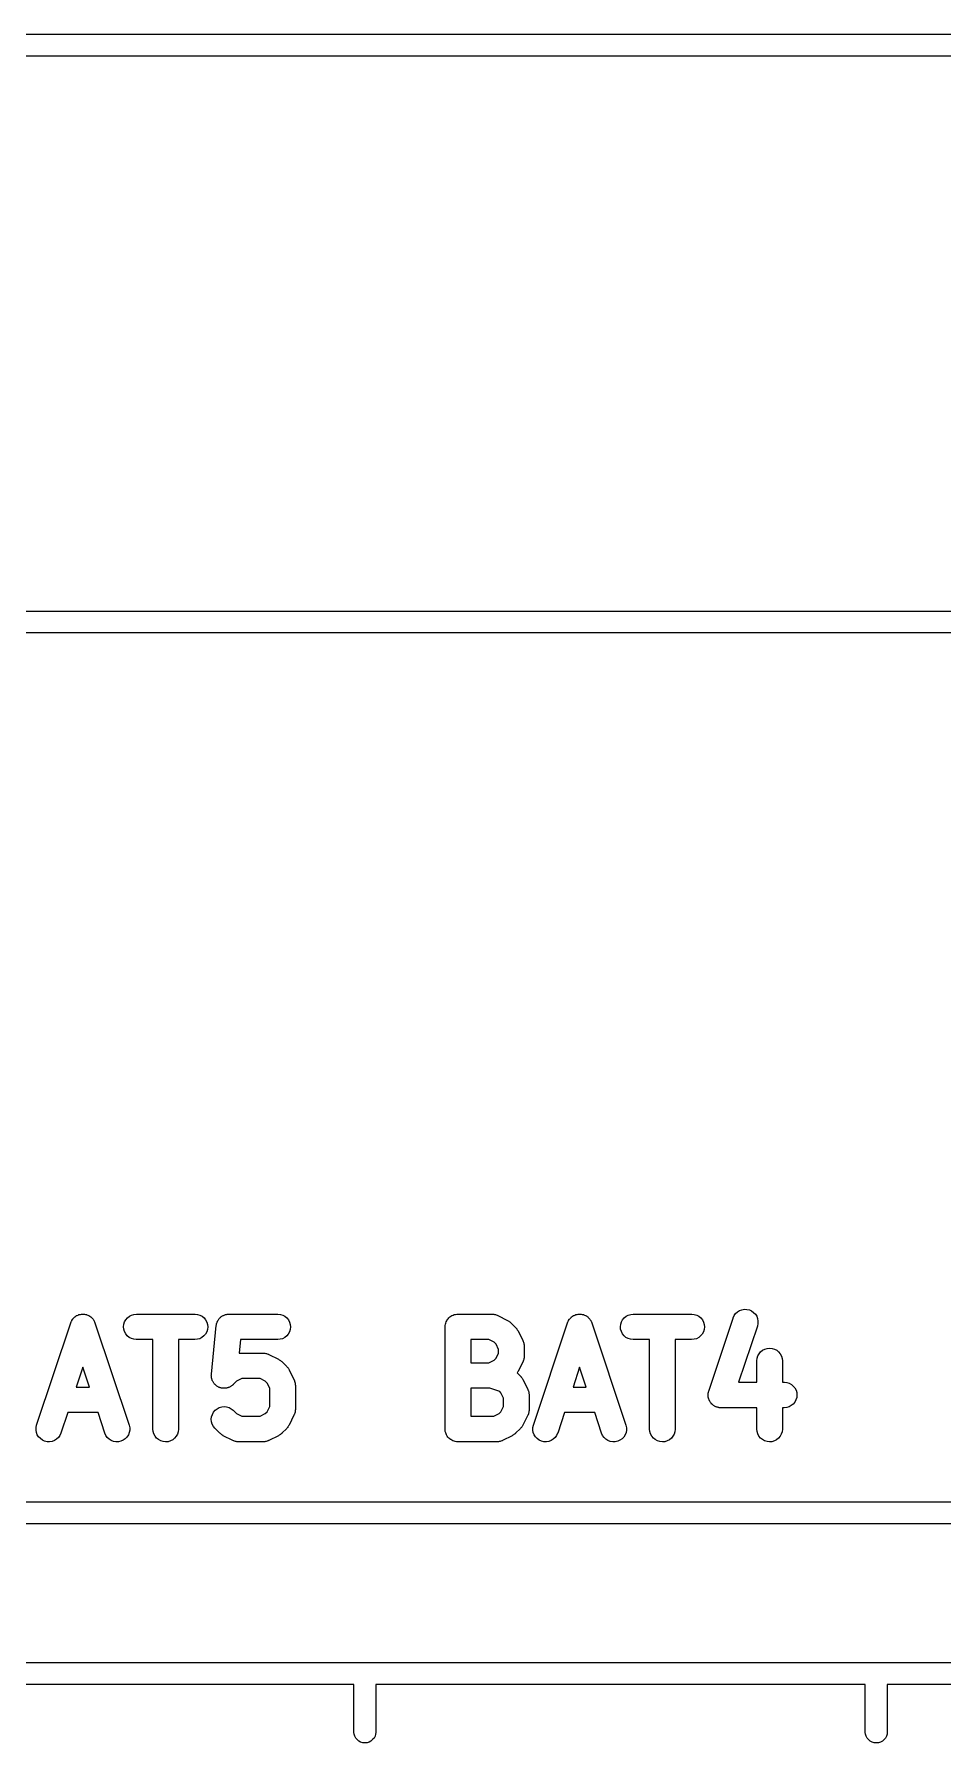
# Model space of a CAD drawing. Extents: x 1 to 169, y -122 to 5.
# Drawn here: x 53.99 to 60.21, y -121.62 to -109.92 of the extents above; entities that cross this region are included whole.
import ezdxf

# ---------------------------------------------------------------- set-up
doc = ezdxf.new("R2010")
doc.units = 0
doc.header["$MEASUREMENT"] = 0
doc.layers.add('BLACK', color=7, linetype='CONTINUOUS')

msp = doc.modelspace()

# ---------------------------------------------------------------- linework, layer by layer
at = {"layer": 'BLACK', "linetype": 'CONTINUOUS'}
for p, q in [((10.075, -109.925), (74.925, -109.925)), ((74.9963, -110.075), (10.0037, -110.075)), ((45.7537, -113.875), (73.7463, -113.875)), ((73.675, -114.025), (45.825, -114.025)), ((54.0037, -119.449), (54.237, -118.749)), ((54.237, -118.749), (54.2374, -118.748)), ((54.2374, -118.748), (54.2399, -118.742)), ((54.2399, -118.742), (54.2422, -118.737)), ((54.2422, -118.737), (54.2435, -118.735)), ((54.2435, -118.735), (54.2446, -118.732)), ((54.2446, -118.732), (54.2481, -118.727)), ((54.2481, -118.727), (54.2514, -118.722)), ((54.2514, -118.722), (54.2531, -118.721)), ((54.2531, -118.721), (54.2546, -118.719)), ((54.2546, -118.719), (54.259, -118.714)), ((54.259, -118.714), (54.2632, -118.71)), ((54.2632, -118.71), (54.2653, -118.709)), ((54.2653, -118.709), (54.2671, -118.707)), ((54.2671, -118.707), (54.2723, -118.704)), ((54.2723, -118.704), (54.2773, -118.7)), ((54.2773, -118.7), (54.2796, -118.699)), ((54.2796, -118.699), (54.2817, -118.698)), ((54.2817, -118.698), (54.2874, -118.696)), ((54.2874, -118.696), (54.2929, -118.693)), ((54.2929, -118.693), (54.2954, -118.693)), ((54.2954, -118.693), (54.2977, -118.692)), ((54.2977, -118.692), (54.3037, -118.691)), ((54.3037, -118.691), (54.3096, -118.69)), ((54.3096, -118.69), (54.3121, -118.69)), ((54.3121, -118.69), (54.3146, -118.689)), ((54.3146, -118.689), (54.3206, -118.69)), ((54.3206, -118.69), (54.3267, -118.689)), ((54.3267, -118.689), (54.3291, -118.69)), ((54.3291, -118.69), (54.3316, -118.69)), ((54.3316, -118.69), (54.3375, -118.691)), ((54.3375, -118.691), (54.3435, -118.692)), ((54.3435, -118.692), (54.3458, -118.693)), ((54.3458, -118.693), (54.3482, -118.694)), ((54.3482, -118.694), (54.3538, -118.696)), ((54.3538, -118.696), (54.3594, -118.699)), ((54.3594, -118.699), (54.3615, -118.7)), ((54.3615, -118.7), (54.3638, -118.701)), ((54.3638, -118.701), (54.3687, -118.704)), ((54.3687, -118.704), (54.3738, -118.708)), ((54.3738, -118.708), (54.3756, -118.709)), ((54.3756, -118.709), (54.3777, -118.711)), ((54.3777, -118.711), (54.3818, -118.715)), ((54.3818, -118.715), (54.3862, -118.719)), ((54.3862, -118.719), (54.3876, -118.721)), ((54.3876, -118.721), (54.3894, -118.723)), ((54.3894, -118.723), (54.3926, -118.728)), ((54.3926, -118.728), (54.3961, -118.733)), ((54.3961, -118.733), (54.3971, -118.736)), ((54.3971, -118.736), (54.3984, -118.738)), ((54.3984, -118.738), (54.4005, -118.743)), ((54.4005, -118.743), (54.403, -118.749)), ((54.403, -118.749), (54.6363, -119.449)), ((54.601, -118.759), (54.606, -118.743)), ((54.606, -118.743), (54.6141, -118.728)), ((54.6141, -118.728), (54.625, -118.715)), ((54.625, -118.715), (54.6382, -118.704)), ((54.6382, -118.704), (54.6533, -118.696)), ((54.6533, -118.696), (54.6697, -118.691)), ((54.6697, -118.691), (54.6867, -118.689)), ((54.6867, -118.689), (55.0867, -118.689)), ((55.0867, -118.689), (55.0879, -118.689)), ((55.0879, -118.689), (55.1049, -118.691)), ((55.1049, -118.691), (55.1211, -118.696)), ((55.1211, -118.696), (55.1361, -118.704)), ((55.1361, -118.704), (55.1492, -118.715)), ((55.1492, -118.715), (55.1599, -118.729)), ((55.1599, -118.729), (55.1678, -118.744)), ((55.1678, -118.744), (55.1726, -118.76)), ((55.2343, -118.759), (55.2357, -118.755)), ((55.2357, -118.755), (55.2366, -118.75)), ((55.2366, -118.75), (55.2382, -118.746)), ((55.2382, -118.746), (55.2393, -118.743)), ((55.2393, -118.743), (55.2416, -118.739)), ((55.2416, -118.739), (55.2434, -118.734)), ((55.2434, -118.734), (55.2456, -118.731)), ((55.2456, -118.731), (55.2475, -118.728)), ((55.2475, -118.728), (55.2504, -118.724)), ((55.2504, -118.724), (55.2531, -118.72)), ((55.2531, -118.72), (55.2559, -118.718)), ((55.2559, -118.718), (55.2583, -118.715)), ((55.2583, -118.715), (55.262, -118.712)), ((55.262, -118.712), (55.2653, -118.708)), ((55.2653, -118.708), (55.2686, -118.706)), ((55.2686, -118.706), (55.2716, -118.704)), ((55.2716, -118.704), (55.2757, -118.702)), ((55.2757, -118.702), (55.2796, -118.699)), ((55.2796, -118.699), (55.2832, -118.698)), ((55.2832, -118.698), (55.2867, -118.696)), ((55.2867, -118.696), (55.2911, -118.694)), ((55.2911, -118.694), (55.2955, -118.693)), ((55.2955, -118.693), (55.2993, -118.692)), ((55.2993, -118.692), (55.303, -118.691)), ((55.303, -118.691), (55.3077, -118.69)), ((55.3077, -118.69), (55.3122, -118.69)), ((55.3122, -118.69), (55.3161, -118.69)), ((55.3161, -118.69), (55.32, -118.689)), ((55.32, -118.689), (55.6533, -118.689)), ((55.6533, -118.689), (55.6546, -118.689)), ((55.6546, -118.689), (55.6715, -118.691)), ((55.6715, -118.691), (55.6878, -118.696)), ((55.6878, -118.696), (55.7028, -118.704)), ((55.7028, -118.704), (55.7158, -118.715)), ((55.7158, -118.715), (55.7265, -118.729)), ((55.7265, -118.729), (55.7345, -118.744)), ((55.7345, -118.744), (55.7393, -118.76)), ((56.8011, -118.758), (56.8036, -118.751)), ((56.8036, -118.751), (56.806, -118.743)), ((56.806, -118.743), (56.8061, -118.742)), ((56.8061, -118.742), (56.8062, -118.742)), ((56.8062, -118.742), (56.8102, -118.735)), ((56.8102, -118.735), (56.8141, -118.728)), ((56.8141, -118.728), (56.8143, -118.727)), ((56.8143, -118.727), (56.8145, -118.727)), ((56.8145, -118.727), (56.8198, -118.721)), ((56.8198, -118.721), (56.825, -118.715)), ((56.825, -118.715), (56.8252, -118.714)), ((56.8252, -118.714), (56.8254, -118.714)), ((56.8254, -118.714), (56.8319, -118.709)), ((56.8319, -118.709), (56.8382, -118.704)), ((56.8382, -118.704), (56.8385, -118.704)), ((56.8385, -118.704), (56.8388, -118.703)), ((56.8388, -118.703), (56.846, -118.7)), ((56.846, -118.7), (56.8533, -118.696)), ((56.8533, -118.696), (56.8536, -118.696)), ((56.8536, -118.696), (56.8539, -118.696)), ((56.8539, -118.696), (56.8617, -118.693)), ((56.8617, -118.693), (56.8697, -118.691)), ((56.8697, -118.691), (56.87, -118.691)), ((56.87, -118.691), (56.8703, -118.691)), ((56.8703, -118.691), (56.8784, -118.69)), ((56.8784, -118.69), (56.8867, -118.689)), ((56.8867, -118.689), (57.12, -118.689)), ((57.12, -118.689), (57.1212, -118.689)), ((57.1212, -118.689), (57.1238, -118.689)), ((57.1238, -118.689), (57.1264, -118.689)), ((57.1264, -118.689), (57.1323, -118.69)), ((57.1323, -118.69), (57.1382, -118.691)), ((57.1382, -118.691), (57.1406, -118.692)), ((57.1406, -118.692), (57.1432, -118.692)), ((57.1432, -118.692), (57.1488, -118.694)), ((57.1488, -118.694), (57.1545, -118.696)), ((57.1545, -118.696), (57.1567, -118.697)), ((57.1567, -118.697), (57.1591, -118.698)), ((57.1591, -118.698), (57.2258, -118.732)), ((57.2258, -118.732), (57.2269, -118.732)), ((57.2269, -118.732), (57.231, -118.735)), ((57.231, -118.735), (57.2353, -118.737)), ((57.2353, -118.737), (57.2382, -118.74)), ((57.2382, -118.74), (57.2412, -118.742)), ((57.2412, -118.742), (57.2447, -118.745)), ((57.2447, -118.745), (57.2485, -118.748)), ((57.2485, -118.748), (57.2819, -118.781)), ((57.4037, -119.449), (57.637, -118.749)), ((57.637, -118.749), (57.6374, -118.748)), ((57.6374, -118.748), (57.6399, -118.742)), ((57.6399, -118.742), (57.6422, -118.737)), ((57.6422, -118.737), (57.6435, -118.735)), ((57.6435, -118.735), (57.6446, -118.732)), ((57.6446, -118.732), (57.6481, -118.727)), ((57.6481, -118.727), (57.6514, -118.722)), ((57.6514, -118.722), (57.6531, -118.721)), ((57.6531, -118.721), (57.6546, -118.719)), ((57.6546, -118.719), (57.659, -118.714)), ((57.659, -118.714), (57.6632, -118.71)), ((57.6632, -118.71), (57.6653, -118.709)), ((57.6653, -118.709), (57.6671, -118.707)), ((57.6671, -118.707), (57.6723, -118.704)), ((57.6723, -118.704), (57.6773, -118.7)), ((57.6773, -118.7), (57.6796, -118.699)), ((57.6796, -118.699), (57.6817, -118.698)), ((57.6817, -118.698), (57.6874, -118.696)), ((57.6874, -118.696), (57.6929, -118.693)), ((57.6929, -118.693), (57.6954, -118.693)), ((57.6954, -118.693), (57.6977, -118.692)), ((57.6977, -118.692), (57.7037, -118.691)), ((57.7037, -118.691), (57.7096, -118.69)), ((57.7096, -118.69), (57.7121, -118.69)), ((57.7121, -118.69), (57.7146, -118.689)), ((57.7146, -118.689), (57.7206, -118.69)), ((57.7206, -118.69), (57.7267, -118.689)), ((57.7267, -118.689), (57.7291, -118.69)), ((57.7291, -118.69), (57.7316, -118.69)), ((57.7316, -118.69), (57.7375, -118.691)), ((57.7375, -118.691), (57.7435, -118.692)), ((57.7435, -118.692), (57.7458, -118.693)), ((57.7458, -118.693), (57.7482, -118.694)), ((57.7482, -118.694), (57.7538, -118.696)), ((57.7538, -118.696), (57.7594, -118.699)), ((57.7594, -118.699), (57.7615, -118.7)), ((57.7615, -118.7), (57.7638, -118.701)), ((57.7638, -118.701), (57.7687, -118.704)), ((57.7687, -118.704), (57.7738, -118.708)), ((57.7738, -118.708), (57.7756, -118.709)), ((57.7756, -118.709), (57.7777, -118.711)), ((57.7777, -118.711), (57.7818, -118.715)), ((57.7818, -118.715), (57.7862, -118.719)), ((57.7862, -118.719), (57.7876, -118.721)), ((57.7876, -118.721), (57.7894, -118.723)), ((57.7894, -118.723), (57.7926, -118.728)), ((57.7926, -118.728), (57.7961, -118.733)), ((57.7961, -118.733), (57.7971, -118.736)), ((57.7971, -118.736), (57.7984, -118.738)), ((57.7984, -118.738), (57.8005, -118.743)), ((57.8005, -118.743), (57.803, -118.749)), ((57.803, -118.749), (58.0363, -119.449)), ((58.001, -118.759), (58.006, -118.743)), ((58.006, -118.743), (58.0141, -118.728)), ((58.0141, -118.728), (58.025, -118.715)), ((58.025, -118.715), (58.0382, -118.704)), ((58.0382, -118.704), (58.0533, -118.696)), ((58.0533, -118.696), (58.0697, -118.691)), ((58.0697, -118.691), (58.0867, -118.689)), ((58.0867, -118.689), (58.4867, -118.689)), ((58.4867, -118.689), (58.4879, -118.689)), ((58.4879, -118.689), (58.5049, -118.691)), ((58.5049, -118.691), (58.5211, -118.696)), ((58.5211, -118.696), (58.5361, -118.704)), ((58.5361, -118.704), (58.5492, -118.715)), ((58.5492, -118.715), (58.5599, -118.729)), ((58.5599, -118.729), (58.5678, -118.744)), ((58.5678, -118.744), (58.5726, -118.76)), ((58.6037, -119.216), (58.7703, -118.716)), ((58.7703, -118.716), (58.7707, -118.715)), ((58.7707, -118.715), (58.7779, -118.699)), ((58.7779, -118.699), (58.7879, -118.685)), ((58.7879, -118.685), (58.8005, -118.674)), ((58.8005, -118.674), (58.815, -118.665)), ((58.815, -118.665), (58.831, -118.659)), ((58.831, -118.659), (58.8479, -118.656)), ((58.8479, -118.656), (58.865, -118.657)), ((58.865, -118.657), (58.8816, -118.661)), ((58.8816, -118.661), (58.8971, -118.668)), ((58.8971, -118.668), (58.911, -118.678)), ((58.911, -118.678), (58.9227, -118.69)), ((58.9227, -118.69), (58.9317, -118.704)), ((58.9317, -118.704), (58.9378, -118.72)), ((58.9401, -118.754), (58.9363, -118.771)), ((58.9378, -118.72), (58.9406, -118.737)), ((58.9406, -118.737), (58.9401, -118.754)), ((54.5992, -118.776), (54.601, -118.759)), ((54.6007, -118.793), (54.5992, -118.776)), ((54.6055, -118.809), (54.6007, -118.793)), ((54.6134, -118.825), (54.6055, -118.809)), ((54.6242, -118.838), (54.6134, -118.825)), ((54.6372, -118.849), (54.6242, -118.838)), ((54.6522, -118.857), (54.6372, -118.849)), ((54.6685, -118.862), (54.6522, -118.857)), ((54.6854, -118.864), (54.6685, -118.862)), ((54.6867, -118.864), (54.6854, -118.864)), ((54.7992, -118.864), (54.6867, -118.864)), ((54.7992, -119.477), (54.7992, -118.864)), ((55.0867, -118.864), (54.9742, -118.864)), ((54.9742, -118.864), (54.9742, -119.477)), ((55.1037, -118.862), (55.0867, -118.864)), ((55.12, -118.858), (55.1037, -118.862)), ((55.1351, -118.85), (55.12, -118.858)), ((55.1483, -118.839), (55.1351, -118.85)), ((55.1592, -118.826), (55.1483, -118.839)), ((55.1673, -118.811), (55.1592, -118.826)), ((55.1724, -118.794), (55.1673, -118.811)), ((55.1742, -118.777), (55.1724, -118.794)), ((55.1726, -118.76), (55.1742, -118.777)), ((55.1996, -119.101), (55.2329, -118.768)), ((55.2329, -118.768), (55.2331, -118.767)), ((55.2331, -118.767), (55.2339, -118.763)), ((55.2339, -118.763), (55.2343, -118.759)), ((55.3992, -118.864), (55.39, -118.956)), ((55.6533, -118.864), (55.3992, -118.864)), ((55.6703, -118.862), (55.6533, -118.864)), ((55.6867, -118.858), (55.6703, -118.862)), ((55.7018, -118.85), (55.6867, -118.858)), ((55.715, -118.839), (55.7018, -118.85)), ((55.7259, -118.826), (55.715, -118.839)), ((55.734, -118.811), (55.7259, -118.826)), ((55.739, -118.794), (55.734, -118.811)), ((55.7408, -118.777), (55.739, -118.794)), ((55.7393, -118.76), (55.7408, -118.777)), ((56.7992, -118.775), (56.8001, -118.767)), ((56.7992, -118.776), (56.7992, -118.775)), ((56.7992, -118.777), (56.7992, -118.776)), ((56.7992, -118.776), (56.7992, -118.776)), ((56.7992, -118.776), (56.7992, -118.776)), ((56.7992, -119.477), (56.7992, -118.777)), ((56.8001, -118.767), (56.801, -118.759)), ((56.801, -118.759), (56.8011, -118.758)), ((56.801, -118.759), (56.801, -118.759)), ((56.9742, -118.864), (56.9742, -119.022)), ((57.0993, -118.864), (56.9742, -118.864)), ((57.1348, -118.882), (57.0993, -118.864)), ((57.2819, -118.781), (57.2827, -118.782)), ((57.2827, -118.782), (57.2858, -118.786)), ((57.2858, -118.786), (57.2892, -118.79)), ((57.2892, -118.79), (57.2911, -118.793)), ((57.2911, -118.793), (57.2934, -118.796)), ((57.2934, -118.796), (57.2956, -118.8)), ((57.2956, -118.8), (57.2983, -118.804)), ((57.2983, -118.804), (57.3316, -118.871)), ((57.3316, -118.871), (57.3321, -118.872)), ((57.3321, -118.872), (57.333, -118.874)), ((57.9992, -118.776), (58.001, -118.759)), ((58.0007, -118.793), (57.9992, -118.776)), ((58.0055, -118.809), (58.0007, -118.793)), ((58.0134, -118.825), (58.0055, -118.809)), ((58.0241, -118.838), (58.0134, -118.825)), ((58.0372, -118.849), (58.0241, -118.838)), ((58.0522, -118.857), (58.0372, -118.849)), ((58.0685, -118.862), (58.0522, -118.857)), ((58.0854, -118.864), (58.0685, -118.862)), ((58.0867, -118.864), (58.0854, -118.864)), ((58.1992, -118.864), (58.0867, -118.864)), ((58.1992, -119.477), (58.1992, -118.864)), ((58.4867, -118.864), (58.3742, -118.864)), ((58.3742, -118.864), (58.3742, -119.477)), ((58.5037, -118.862), (58.4867, -118.864)), ((58.52, -118.858), (58.5037, -118.862)), ((58.5351, -118.85), (58.52, -118.858)), ((58.5483, -118.839), (58.5351, -118.85)), ((58.5592, -118.826), (58.5483, -118.839)), ((58.5673, -118.811), (58.5592, -118.826)), ((58.5724, -118.794), (58.5673, -118.811)), ((58.5742, -118.777), (58.5724, -118.794)), ((58.5726, -118.76), (58.5742, -118.777)), ((58.9363, -118.771), (58.8081, -119.156)), ((55.39, -118.956), (55.5533, -118.956)), ((55.5533, -118.956), (55.5546, -118.956)), ((55.5546, -118.956), (55.5571, -118.956)), ((55.5571, -118.956), (55.5597, -118.956)), ((55.5597, -118.956), (55.5656, -118.957)), ((55.5656, -118.957), (55.5715, -118.958)), ((55.5715, -118.958), (55.574, -118.959)), ((55.574, -118.959), (55.5765, -118.959)), ((55.5765, -118.959), (55.5821, -118.961)), ((55.5821, -118.961), (55.5878, -118.963)), ((55.5878, -118.963), (55.5901, -118.964)), ((55.5901, -118.964), (55.5925, -118.965)), ((55.5925, -118.965), (55.6591, -118.998)), ((57.1481, -118.895), (57.1348, -118.882)), ((57.1658, -118.931), (57.1481, -118.895)), ((57.1481, -118.992), (57.1658, -118.956)), ((57.1658, -118.956), (57.1658, -118.931)), ((57.333, -118.874), (57.3342, -118.877)), ((57.3342, -118.877), (57.336, -118.882)), ((57.336, -118.882), (57.338, -118.888)), ((57.338, -118.888), (57.3384, -118.891)), ((57.3384, -118.891), (57.3392, -118.893)), ((57.3396, -118.989), (57.3389, -118.995)), ((57.3392, -118.893), (57.3398, -118.899)), ((57.3406, -118.983), (57.3396, -118.989)), ((57.3398, -118.899), (57.3407, -118.905)), ((57.3408, -118.978), (57.3405, -118.98)), ((57.3405, -118.98), (57.3406, -118.983)), ((57.3407, -118.905), (57.3406, -118.907)), ((57.3406, -118.907), (57.3408, -118.91)), ((57.3408, -118.91), (57.3408, -118.977)), ((57.3408, -118.977), (57.3408, -118.978)), ((58.9344, -118.992), (58.9396, -118.976)), ((58.9396, -118.976), (58.9478, -118.961)), ((58.9478, -118.961), (58.9588, -118.947)), ((58.9588, -118.947), (58.9721, -118.937)), ((58.9721, -118.937), (58.9872, -118.929)), ((58.9872, -118.929), (59.0036, -118.924)), ((59.0036, -118.924), (59.0206, -118.923)), ((59.0206, -118.923), (59.0376, -118.924)), ((59.0376, -118.924), (59.0539, -118.929)), ((59.0539, -118.929), (59.0689, -118.937)), ((59.0689, -118.937), (59.0821, -118.948)), ((59.0821, -118.948), (59.0929, -118.962)), ((59.0929, -118.962), (59.1009, -118.977)), ((59.1009, -118.977), (59.1058, -118.993)), ((54.32, -119.053), (54.2747, -119.189)), ((54.3653, -119.189), (54.32, -119.053)), ((55.1992, -119.11), (55.1996, -119.106)), ((55.1996, -119.106), (55.1996, -119.101)), ((55.6591, -118.998), (55.6602, -118.999)), ((55.6602, -118.999), (55.6643, -119.002)), ((55.6643, -119.002), (55.6687, -119.004)), ((55.6687, -119.004), (55.6715, -119.006)), ((55.6715, -119.006), (55.6745, -119.008)), ((55.6745, -119.008), (55.6781, -119.012)), ((55.6781, -119.012), (55.6819, -119.015)), ((55.6819, -119.015), (55.7152, -119.048)), ((55.7152, -119.048), (55.7161, -119.049)), ((55.7161, -119.049), (55.7191, -119.053)), ((55.7191, -119.053), (55.7225, -119.056)), ((55.7225, -119.056), (55.7244, -119.059)), ((55.7244, -119.059), (55.7267, -119.062)), ((55.7267, -119.062), (55.729, -119.067)), ((55.729, -119.067), (55.7316, -119.071)), ((55.7316, -119.071), (55.7649, -119.138)), ((56.9742, -119.022), (57.0993, -119.022)), ((57.0993, -119.022), (57.1348, -119.005)), ((57.1348, -119.005), (57.1481, -118.992)), ((57.2927, -119.092), (57.2926, -119.092)), ((57.2926, -119.092), (57.3152, -119.115)), ((57.295, -119.088), (57.2927, -119.092)), ((57.2977, -119.084), (57.295, -119.088)), ((57.2983, -119.082), (57.2977, -119.084)), ((57.3316, -119.016), (57.2983, -119.082)), ((57.3325, -119.013), (57.3316, -119.016)), ((57.3338, -119.011), (57.3325, -119.013)), ((57.3356, -119.005), (57.3338, -119.011)), ((57.3377, -119), (57.3356, -119.005)), ((57.3381, -118.997), (57.3377, -119)), ((57.3389, -118.995), (57.3381, -118.997)), ((57.72, -119.053), (57.6747, -119.189)), ((57.7653, -119.189), (57.72, -119.053)), ((58.9325, -119.009), (58.9344, -118.992)), ((58.9325, -119.01), (58.9325, -119.009)), ((58.9325, -119.156), (58.9325, -119.01)), ((59.1058, -118.993), (59.1075, -119.01)), ((59.1075, -119.01), (59.1075, -119.156)), ((54.2747, -119.189), (54.3653, -119.189)), ((55.1996, -119.114), (55.1992, -119.11)), ((55.1996, -119.118), (55.1996, -119.114)), ((55.2004, -119.123), (55.1996, -119.118)), ((55.2008, -119.127), (55.2004, -119.123)), ((55.202, -119.131), (55.2008, -119.127)), ((55.2029, -119.135), (55.202, -119.131)), ((55.2044, -119.139), (55.2029, -119.135)), ((55.2057, -119.143), (55.2044, -119.139)), ((55.2077, -119.147), (55.2057, -119.143)), ((55.2093, -119.151), (55.2077, -119.147)), ((55.2117, -119.154), (55.2093, -119.151)), ((55.2136, -119.158), (55.2117, -119.154)), ((55.2164, -119.162), (55.2136, -119.158)), ((55.2188, -119.165), (55.2164, -119.162)), ((55.2217, -119.168), (55.2188, -119.165)), ((55.2244, -119.171), (55.2217, -119.168)), ((55.2277, -119.174), (55.2244, -119.171)), ((55.2308, -119.177), (55.2277, -119.174)), ((55.2342, -119.18), (55.2308, -119.177)), ((55.2375, -119.182), (55.2342, -119.18)), ((55.2413, -119.184), (55.2375, -119.182)), ((55.2449, -119.187), (55.2413, -119.184)), ((55.2488, -119.189), (55.2449, -119.187)), ((55.2525, -119.191), (55.2488, -119.189)), ((55.2566, -119.192), (55.2525, -119.191)), ((55.2606, -119.194), (55.2566, -119.192)), ((55.2648, -119.194), (55.2606, -119.194)), ((55.2688, -119.196), (55.2648, -119.194)), ((55.2731, -119.196), (55.2688, -119.196)), ((55.2774, -119.197), (55.2731, -119.196)), ((55.2816, -119.197), (55.2774, -119.197)), ((55.2858, -119.197), (55.2816, -119.197)), ((55.2901, -119.197), (55.2858, -119.197)), ((55.2944, -119.197), (55.2901, -119.197)), ((55.2986, -119.196), (55.2944, -119.197)), ((55.3028, -119.196), (55.2986, -119.196)), ((55.3069, -119.195), (55.3028, -119.196)), ((55.3112, -119.194), (55.3069, -119.195)), ((55.3151, -119.192), (55.3112, -119.194)), ((55.3192, -119.191), (55.3151, -119.192)), ((55.323, -119.189), (55.3192, -119.191)), ((55.3271, -119.188), (55.323, -119.189)), ((55.3306, -119.185), (55.3271, -119.188)), ((55.3343, -119.183), (55.3306, -119.185)), ((55.3377, -119.181), (55.3343, -119.183)), ((55.3414, -119.178), (55.3377, -119.181)), ((55.3444, -119.175), (55.3414, -119.178)), ((55.3477, -119.173), (55.3444, -119.175)), ((55.3485, -119.172), (55.3477, -119.173)), ((55.3718, -119.149), (55.3485, -119.172)), ((55.4073, -119.131), (55.3718, -119.149)), ((55.5327, -119.131), (55.4073, -119.131)), ((55.5682, -119.149), (55.5327, -119.131)), ((55.5814, -119.162), (55.5682, -119.149)), ((55.5992, -119.197), (55.5814, -119.162)), ((55.5992, -119.323), (55.5992, -119.197)), ((55.7649, -119.138), (55.7655, -119.139)), ((55.7655, -119.139), (55.7664, -119.141)), ((55.7664, -119.141), (55.7676, -119.143)), ((55.7676, -119.143), (55.7693, -119.149)), ((55.7693, -119.149), (55.7714, -119.155)), ((55.7714, -119.155), (55.7718, -119.157)), ((55.7718, -119.157), (55.7725, -119.16)), ((55.7725, -119.16), (55.7731, -119.166)), ((55.7731, -119.166), (55.774, -119.172)), ((55.774, -119.172), (55.7739, -119.174)), ((55.7739, -119.174), (55.7742, -119.177)), ((55.7742, -119.177), (55.7742, -119.343)), ((56.9742, -119.197), (56.9742, -119.389)), ((57.1058, -119.197), (56.9742, -119.197)), ((57.1727, -119.22), (57.1058, -119.197)), ((57.1814, -119.228), (57.1727, -119.22)), ((57.3152, -119.115), (57.3161, -119.116)), ((57.3161, -119.116), (57.3191, -119.119)), ((57.3191, -119.119), (57.3225, -119.123)), ((57.3225, -119.123), (57.3244, -119.126)), ((57.3244, -119.126), (57.3267, -119.129)), ((57.3267, -119.129), (57.329, -119.133)), ((57.329, -119.133), (57.3316, -119.138)), ((57.3316, -119.138), (57.3649, -119.204)), ((57.3649, -119.204), (57.3655, -119.205)), ((57.3655, -119.205), (57.3664, -119.208)), ((57.3664, -119.208), (57.3676, -119.21)), ((57.3676, -119.21), (57.3693, -119.216)), ((57.3693, -119.216), (57.3714, -119.221)), ((57.3714, -119.221), (57.3718, -119.224)), ((57.6747, -119.189), (57.7653, -119.189)), ((58.601, -119.226), (58.6025, -119.221)), ((58.6025, -119.221), (58.6037, -119.216)), ((58.8081, -119.156), (58.9325, -119.156)), ((59.1075, -119.156), (59.12, -119.156)), ((59.12, -119.156), (59.1212, -119.156)), ((59.1212, -119.156), (59.1382, -119.158)), ((59.1382, -119.158), (59.1545, -119.163)), ((59.1545, -119.163), (59.1694, -119.171)), ((59.1694, -119.171), (59.1825, -119.182)), ((59.1825, -119.182), (59.1932, -119.195)), ((59.1932, -119.195), (59.2011, -119.211)), ((59.2011, -119.211), (59.2059, -119.227)), ((55.2252, -119.348), (55.2385, -119.337)), ((55.2385, -119.337), (55.2536, -119.329)), ((55.2536, -119.329), (55.27, -119.324)), ((55.27, -119.324), (55.287, -119.323)), ((55.287, -119.323), (55.304, -119.324)), ((55.304, -119.324), (55.3203, -119.329)), ((55.3203, -119.329), (55.3353, -119.337)), ((55.3353, -119.337), (55.3485, -119.348)), ((55.5814, -119.358), (55.5992, -119.323)), ((57.1992, -119.264), (57.1814, -119.228)), ((57.1814, -119.358), (57.1992, -119.323)), ((57.1992, -119.323), (57.1992, -119.264)), ((57.3718, -119.224), (57.3725, -119.226)), ((57.3725, -119.226), (57.3731, -119.232)), ((57.3731, -119.232), (57.374, -119.238)), ((57.374, -119.238), (57.3739, -119.241)), ((57.3739, -119.241), (57.3742, -119.243)), ((57.3742, -119.243), (57.3742, -119.343)), ((58.5992, -119.243), (58.5997, -119.238)), ((58.5995, -119.246), (58.5992, -119.243)), ((58.5994, -119.249), (58.5995, -119.246)), ((58.6002, -119.255), (58.5994, -119.249)), ((58.5997, -119.238), (58.5999, -119.232)), ((58.5999, -119.232), (58.6006, -119.229)), ((58.6007, -119.26), (58.6002, -119.255)), ((58.6006, -119.229), (58.601, -119.226)), ((58.6017, -119.263), (58.6007, -119.26)), ((58.6022, -119.266), (58.6017, -119.263)), ((58.6041, -119.271), (58.6022, -119.266)), ((58.6055, -119.276), (58.6041, -119.271)), ((58.6071, -119.279), (58.6055, -119.276)), ((58.6083, -119.282), (58.6071, -119.279)), ((58.611, -119.287), (58.6083, -119.282)), ((58.6134, -119.291), (58.611, -119.287)), ((58.6155, -119.294), (58.6134, -119.291)), ((58.6173, -119.297), (58.6155, -119.294)), ((58.6209, -119.3), (58.6173, -119.297)), ((58.6242, -119.305), (58.6209, -119.3)), ((58.6267, -119.307), (58.6242, -119.305)), ((58.629, -119.309), (58.6267, -119.307)), ((58.6332, -119.312), (58.629, -119.309)), ((58.6372, -119.316), (58.6332, -119.312)), ((58.6402, -119.317), (58.6372, -119.316)), ((58.6429, -119.319), (58.6402, -119.317)), ((58.6476, -119.321), (58.6429, -119.319)), ((58.6522, -119.324), (58.6476, -119.321)), ((58.6554, -119.325), (58.6522, -119.324)), ((58.6584, -119.326), (58.6554, -119.325)), ((58.6635, -119.327), (58.6584, -119.326)), ((58.6685, -119.329), (58.6635, -119.327)), ((58.6718, -119.329), (58.6685, -119.329)), ((58.675, -119.33), (58.6718, -119.329)), ((58.6803, -119.33), (58.675, -119.33)), ((58.6854, -119.331), (58.6803, -119.33)), ((58.6867, -119.331), (58.6854, -119.331)), ((58.9325, -119.331), (58.6867, -119.331)), ((58.9325, -119.477), (58.9325, -119.331)), ((59.12, -119.331), (59.1075, -119.331)), ((59.1075, -119.331), (59.1075, -119.477)), ((59.137, -119.329), (59.12, -119.331)), ((59.1533, -119.324), (59.137, -119.329)), ((59.1684, -119.316), (59.1533, -119.324)), ((59.1817, -119.305), (59.1684, -119.316)), ((59.1925, -119.292), (59.1817, -119.305)), ((59.2007, -119.277), (59.1925, -119.292)), ((59.2057, -119.261), (59.2007, -119.277)), ((59.2075, -119.244), (59.2057, -119.261)), ((59.2059, -119.227), (59.2075, -119.244)), ((53.9999, -119.466), (54.0037, -119.449)), ((54.2164, -119.364), (54.1697, -119.504)), ((54.4236, -119.364), (54.2164, -119.364)), ((54.4703, -119.504), (54.4236, -119.364)), ((54.6363, -119.449), (54.6367, -119.45)), ((54.6367, -119.45), (54.6403, -119.467)), ((55.1992, -119.409), (55.201, -119.392)), ((55.2007, -119.426), (55.1992, -119.409)), ((55.2054, -119.442), (55.2007, -119.426)), ((55.201, -119.392), (55.2061, -119.376)), ((55.2133, -119.458), (55.2054, -119.442)), ((55.2061, -119.376), (55.2143, -119.361)), ((55.2143, -119.361), (55.2252, -119.348)), ((55.3485, -119.348), (55.3718, -119.371)), ((55.3718, -119.371), (55.4073, -119.389)), ((55.4073, -119.389), (55.5327, -119.389)), ((55.5327, -119.389), (55.5682, -119.371)), ((55.5682, -119.371), (55.5814, -119.358)), ((55.7284, -119.454), (55.726, -119.459)), ((55.731, -119.45), (55.7284, -119.454)), ((55.7316, -119.449), (55.731, -119.45)), ((55.7649, -119.382), (55.7316, -119.449)), ((55.7659, -119.38), (55.7649, -119.382)), ((55.7671, -119.378), (55.7659, -119.38)), ((55.7689, -119.372), (55.7671, -119.378)), ((55.771, -119.367), (55.7689, -119.372)), ((55.7715, -119.364), (55.771, -119.367)), ((55.7723, -119.362), (55.7715, -119.364)), ((55.7729, -119.356), (55.7723, -119.362)), ((55.7739, -119.35), (55.7729, -119.356)), ((55.7742, -119.345), (55.7739, -119.347)), ((55.7739, -119.347), (55.7739, -119.35)), ((55.7742, -119.343), (55.7742, -119.345)), ((56.9742, -119.389), (57.1327, -119.389)), ((57.1327, -119.389), (57.1682, -119.371)), ((57.1682, -119.371), (57.1814, -119.358)), ((57.3284, -119.454), (57.326, -119.459)), ((57.331, -119.45), (57.3284, -119.454)), ((57.3316, -119.449), (57.331, -119.45)), ((57.3649, -119.382), (57.3316, -119.449)), ((57.3659, -119.38), (57.3649, -119.382)), ((57.3671, -119.378), (57.3659, -119.38)), ((57.3689, -119.372), (57.3671, -119.378)), ((57.371, -119.367), (57.3689, -119.372)), ((57.3715, -119.364), (57.371, -119.367)), ((57.3723, -119.362), (57.3715, -119.364)), ((57.3729, -119.356), (57.3723, -119.362)), ((57.3739, -119.35), (57.3729, -119.356)), ((57.3742, -119.345), (57.3739, -119.347)), ((57.3739, -119.347), (57.3739, -119.35)), ((57.3742, -119.343), (57.3742, -119.345)), ((57.3999, -119.466), (57.4037, -119.449)), ((57.6164, -119.364), (57.5697, -119.504)), ((57.8236, -119.364), (57.6164, -119.364)), ((57.8703, -119.504), (57.8236, -119.364)), ((58.0363, -119.449), (58.0367, -119.45)), ((58.0367, -119.45), (58.0403, -119.467)), ((53.9994, -119.483), (53.9999, -119.466)), ((54.0022, -119.5), (53.9994, -119.483)), ((54.0083, -119.516), (54.0022, -119.5)), ((54.0173, -119.53), (54.0083, -119.516)), ((54.029, -119.542), (54.0173, -119.53)), ((54.0429, -119.552), (54.029, -119.542)), ((54.0584, -119.559), (54.0429, -119.552)), ((54.075, -119.563), (54.0584, -119.559)), ((54.0921, -119.564), (54.075, -119.563)), ((54.109, -119.561), (54.0921, -119.564)), ((54.125, -119.555), (54.109, -119.561)), ((54.1395, -119.546), (54.125, -119.555)), ((54.1521, -119.535), (54.1395, -119.546)), ((54.1621, -119.521), (54.1521, -119.535)), ((54.1693, -119.505), (54.1621, -119.521)), ((54.1697, -119.504), (54.1693, -119.505)), ((54.4773, -119.52), (54.4703, -119.504)), ((54.4871, -119.534), (54.4773, -119.52)), ((54.4995, -119.546), (54.4871, -119.534)), ((54.5139, -119.555), (54.4995, -119.546)), ((54.5299, -119.561), (54.5139, -119.555)), ((54.5467, -119.564), (54.5299, -119.561)), ((54.5637, -119.564), (54.5467, -119.564)), ((54.5804, -119.56), (54.5637, -119.564)), ((54.5961, -119.553), (54.5804, -119.56)), ((54.6101, -119.543), (54.5961, -119.553)), ((54.6219, -119.531), (54.6101, -119.543)), ((54.6312, -119.517), (54.6219, -119.531)), ((54.6375, -119.501), (54.6312, -119.517)), ((54.6405, -119.484), (54.6375, -119.501)), ((54.6403, -119.467), (54.6405, -119.484)), ((54.8008, -119.494), (54.7992, -119.477)), ((54.8058, -119.51), (54.8008, -119.494)), ((54.8138, -119.525), (54.8058, -119.51)), ((54.8246, -119.538), (54.8138, -119.525)), ((54.8377, -119.549), (54.8246, -119.538)), ((54.8528, -119.557), (54.8377, -119.549)), ((54.8691, -119.562), (54.8528, -119.557)), ((54.8861, -119.564), (54.8691, -119.562)), ((54.9031, -119.563), (54.8861, -119.564)), ((54.9194, -119.558), (54.9031, -119.563)), ((54.9346, -119.55), (54.9194, -119.558)), ((54.9479, -119.539), (54.9346, -119.55)), ((54.9589, -119.526), (54.9479, -119.539)), ((54.9671, -119.511), (54.9589, -119.526)), ((54.9723, -119.495), (54.9671, -119.511)), ((54.9742, -119.478), (54.9723, -119.495)), ((54.9742, -119.477), (54.9742, -119.478)), ((55.2239, -119.471), (55.2133, -119.458)), ((55.2248, -119.472), (55.2239, -119.471)), ((55.2581, -119.505), (55.2248, -119.472)), ((55.2619, -119.508), (55.2581, -119.505)), ((55.2655, -119.512), (55.2619, -119.508)), ((55.2685, -119.514), (55.2655, -119.512)), ((55.2713, -119.516), (55.2685, -119.514)), ((55.2757, -119.518), (55.2713, -119.516)), ((55.2798, -119.521), (55.2757, -119.518)), ((55.2809, -119.522), (55.2798, -119.521)), ((55.3475, -119.555), (55.2809, -119.522)), ((55.3499, -119.556), (55.3475, -119.555)), ((55.3522, -119.557), (55.3499, -119.556)), ((55.3579, -119.559), (55.3522, -119.557)), ((55.3635, -119.561), (55.3579, -119.559)), ((55.366, -119.561), (55.3635, -119.561)), ((55.3685, -119.562), (55.366, -119.561)), ((55.3744, -119.563), (55.3685, -119.562)), ((55.3803, -119.564), (55.3744, -119.563)), ((55.3829, -119.564), (55.3803, -119.564)), ((55.3854, -119.564), (55.3829, -119.564)), ((55.3867, -119.564), (55.3854, -119.564)), ((55.5533, -119.564), (55.3867, -119.564)), ((55.5559, -119.564), (55.5533, -119.564)), ((55.5585, -119.564), (55.5559, -119.564)), ((55.5644, -119.563), (55.5585, -119.564)), ((55.5703, -119.562), (55.5644, -119.563)), ((55.5728, -119.562), (55.5703, -119.562)), ((55.5753, -119.561), (55.5728, -119.562)), ((55.5809, -119.559), (55.5753, -119.561)), ((55.5867, -119.558), (55.5809, -119.559)), ((55.589, -119.556), (55.5867, -119.558)), ((55.5914, -119.555), (55.589, -119.556)), ((55.5925, -119.555), (55.5914, -119.555)), ((55.6591, -119.522), (55.5925, -119.555)), ((55.6633, -119.519), (55.6591, -119.522)), ((55.6677, -119.517), (55.6633, -119.519)), ((55.6705, -119.514), (55.6677, -119.517)), ((55.6736, -119.513), (55.6705, -119.514)), ((55.6772, -119.509), (55.6736, -119.513)), ((55.681, -119.506), (55.6772, -119.509)), ((55.6819, -119.505), (55.681, -119.506)), ((55.7152, -119.472), (55.6819, -119.505)), ((55.7183, -119.468), (55.7152, -119.472)), ((55.7218, -119.465), (55.7183, -119.468)), ((55.7237, -119.461), (55.7218, -119.465)), ((55.726, -119.459), (55.7237, -119.461)), ((56.8, -119.485), (56.7992, -119.477)), ((56.8007, -119.493), (56.8, -119.485)), ((56.8008, -119.493), (56.8007, -119.493)), ((56.8008, -119.494), (56.8008, -119.493)), ((56.8032, -119.502), (56.8008, -119.494)), ((56.8055, -119.509), (56.8032, -119.502)), ((56.8057, -119.51), (56.8055, -119.509)), ((56.8058, -119.51), (56.8057, -119.51)), ((56.8096, -119.517), (56.8058, -119.51)), ((56.8134, -119.525), (56.8096, -119.517)), ((56.8136, -119.525), (56.8134, -119.525)), ((56.8138, -119.525), (56.8136, -119.525)), ((56.819, -119.531), (56.8138, -119.525)), ((56.8241, -119.538), (56.819, -119.531)), ((56.8244, -119.538), (56.8241, -119.538)), ((56.8246, -119.538), (56.8244, -119.538)), ((56.8309, -119.544), (56.8246, -119.538)), ((56.8372, -119.549), (56.8309, -119.544)), ((56.8375, -119.549), (56.8372, -119.549)), ((56.8377, -119.549), (56.8375, -119.549)), ((56.845, -119.553), (56.8377, -119.549)), ((56.8522, -119.557), (56.845, -119.553)), ((56.8525, -119.557), (56.8522, -119.557)), ((56.8528, -119.557), (56.8525, -119.557)), ((56.8606, -119.56), (56.8528, -119.557)), ((56.8685, -119.562), (56.8606, -119.56)), ((56.8688, -119.562), (56.8685, -119.562)), ((56.8691, -119.562), (56.8688, -119.562)), ((56.8773, -119.563), (56.8691, -119.562)), ((56.8854, -119.564), (56.8773, -119.563)), ((56.886, -119.564), (56.8854, -119.564)), ((56.8861, -119.564), (56.886, -119.564)), ((56.8867, -119.564), (56.8861, -119.564)), ((56.8861, -119.564), (56.8861, -119.564)), ((57.1533, -119.564), (56.8867, -119.564)), ((57.1559, -119.564), (57.1533, -119.564)), ((57.1585, -119.564), (57.1559, -119.564)), ((57.1644, -119.563), (57.1585, -119.564)), ((57.1703, -119.562), (57.1644, -119.563)), ((57.1728, -119.562), (57.1703, -119.562)), ((57.1753, -119.561), (57.1728, -119.562)), ((57.1809, -119.559), (57.1753, -119.561)), ((57.1867, -119.558), (57.1809, -119.559)), ((57.189, -119.556), (57.1867, -119.558)), ((57.1914, -119.555), (57.189, -119.556)), ((57.1925, -119.555), (57.1914, -119.555)), ((57.2591, -119.522), (57.1925, -119.555)), ((57.2633, -119.519), (57.2591, -119.522)), ((57.2677, -119.517), (57.2633, -119.519)), ((57.2705, -119.514), (57.2677, -119.517)), ((57.2736, -119.513), (57.2705, -119.514)), ((57.2772, -119.509), (57.2736, -119.513)), ((57.281, -119.506), (57.2772, -119.509)), ((57.2819, -119.505), (57.281, -119.506)), ((57.3152, -119.472), (57.2819, -119.505)), ((57.3183, -119.468), (57.3152, -119.472)), ((57.3217, -119.465), (57.3183, -119.468)), ((57.3237, -119.461), (57.3217, -119.465)), ((57.326, -119.459), (57.3237, -119.461)), ((57.3994, -119.483), (57.3999, -119.466)), ((57.4022, -119.5), (57.3994, -119.483)), ((57.4083, -119.516), (57.4022, -119.5)), ((57.4173, -119.53), (57.4083, -119.516)), ((57.429, -119.542), (57.4173, -119.53)), ((57.4429, -119.552), (57.429, -119.542)), ((57.4584, -119.559), (57.4429, -119.552)), ((57.475, -119.563), (57.4584, -119.559)), ((57.4921, -119.564), (57.475, -119.563)), ((57.509, -119.561), (57.4921, -119.564)), ((57.525, -119.555), (57.509, -119.561)), ((57.5395, -119.546), (57.525, -119.555)), ((57.5521, -119.535), (57.5395, -119.546)), ((57.5621, -119.521), (57.5521, -119.535)), ((57.5693, -119.505), (57.5621, -119.521)), ((57.5697, -119.504), (57.5693, -119.505)), ((57.8773, -119.52), (57.8703, -119.504)), ((57.8871, -119.534), (57.8773, -119.52)), ((57.8995, -119.546), (57.8871, -119.534)), ((57.9139, -119.555), (57.8995, -119.546)), ((57.9299, -119.561), (57.9139, -119.555)), ((57.9467, -119.564), (57.9299, -119.561)), ((57.9637, -119.564), (57.9467, -119.564)), ((57.9804, -119.56), (57.9637, -119.564)), ((57.9961, -119.553), (57.9804, -119.56)), ((58.0101, -119.543), (57.9961, -119.553)), ((58.0219, -119.531), (58.0101, -119.543)), ((58.0312, -119.517), (58.0219, -119.531)), ((58.0375, -119.501), (58.0312, -119.517)), ((58.0405, -119.484), (58.0375, -119.501)), ((58.0403, -119.467), (58.0405, -119.484)), ((58.2008, -119.494), (58.1992, -119.477)), ((58.2058, -119.51), (58.2008, -119.494)), ((58.2138, -119.525), (58.2058, -119.51)), ((58.2246, -119.538), (58.2138, -119.525)), ((58.2377, -119.549), (58.2246, -119.538)), ((58.2528, -119.557), (58.2377, -119.549)), ((58.2691, -119.562), (58.2528, -119.557)), ((58.2861, -119.564), (58.2691, -119.562)), ((58.3031, -119.563), (58.2861, -119.564)), ((58.3194, -119.558), (58.3031, -119.563)), ((58.3346, -119.55), (58.3194, -119.558)), ((58.3479, -119.539), (58.3346, -119.55)), ((58.3589, -119.526), (58.3479, -119.539)), ((58.3671, -119.511), (58.3589, -119.526)), ((58.3723, -119.495), (58.3671, -119.511)), ((58.3742, -119.478), (58.3723, -119.495)), ((58.3742, -119.477), (58.3742, -119.478)), ((58.9342, -119.494), (58.9325, -119.477)), ((58.9391, -119.51), (58.9342, -119.494)), ((58.9471, -119.525), (58.9391, -119.51)), ((58.9579, -119.538), (58.9471, -119.525)), ((58.9711, -119.549), (58.9579, -119.538)), ((58.9861, -119.557), (58.9711, -119.549)), ((59.0024, -119.562), (58.9861, -119.557)), ((59.0194, -119.564), (59.0024, -119.562)), ((59.0364, -119.563), (59.0194, -119.564)), ((59.0528, -119.558), (59.0364, -119.563)), ((59.0679, -119.55), (59.0528, -119.558)), ((59.0812, -119.539), (59.0679, -119.55)), ((59.0922, -119.526), (59.0812, -119.539)), ((59.1004, -119.511), (59.0922, -119.526)), ((59.1056, -119.495), (59.1004, -119.511)), ((59.1075, -119.478), (59.1056, -119.495)), ((59.1075, -119.477), (59.1075, -119.478)), ((45.825, -119.975), (73.675, -119.975)), ((73.675, -120.125), (45.825, -120.125)), ((52.7537, -121.075), (56.2463, -121.075)), ((56.2463, -121.075), (56.25, -121.075)), ((56.25, -121.075), (56.2537, -121.075)), ((56.2537, -121.075), (59.7463, -121.075)), ((59.7463, -121.075), (59.75, -121.075)), ((59.75, -121.075), (59.7537, -121.075)), ((59.7537, -121.075), (63.2463, -121.075)), ((56.175, -121.225), (52.825, -121.225)), ((56.175, -121.554), (56.175, -121.225)), ((59.675, -121.225), (56.325, -121.225)), ((56.325, -121.225), (56.325, -121.554)), ((59.675, -121.554), (59.675, -121.225)), ((63.175, -121.225), (59.825, -121.225)), ((59.825, -121.225), (59.825, -121.554)), ((56.1761, -121.565), (56.175, -121.554)), ((56.325, -121.554), (56.3239, -121.565)), ((59.6761, -121.565), (59.675, -121.554)), ((59.825, -121.554), (59.8239, -121.565)), ((56.1804, -121.579), (56.1761, -121.565)), ((56.1873, -121.592), (56.1804, -121.579)), ((56.1967, -121.603), (56.1873, -121.592)), ((56.2081, -121.613), (56.1967, -121.603)), ((56.2212, -121.62), (56.2081, -121.613)), ((56.2353, -121.624), (56.2212, -121.62)), ((56.25, -121.625), (56.2353, -121.624)), ((56.2647, -121.624), (56.25, -121.625)), ((56.2788, -121.62), (56.2647, -121.624)), ((56.2919, -121.613), (56.2788, -121.62)), ((56.3033, -121.603), (56.2919, -121.613)), ((56.3127, -121.592), (56.3033, -121.603)), ((56.3196, -121.579), (56.3127, -121.592)), ((56.3239, -121.565), (56.3196, -121.579)), ((59.6804, -121.579), (59.6761, -121.565)), ((59.6873, -121.592), (59.6804, -121.579)), ((59.6967, -121.603), (59.6873, -121.592)), ((59.7081, -121.613), (59.6967, -121.603)), ((59.7212, -121.62), (59.7081, -121.613)), ((59.7353, -121.624), (59.7212, -121.62)), ((59.75, -121.625), (59.7353, -121.624)), ((59.7647, -121.624), (59.75, -121.625)), ((59.7788, -121.62), (59.7647, -121.624)), ((59.7919, -121.613), (59.7788, -121.62)), ((59.8033, -121.603), (59.7919, -121.613)), ((59.8127, -121.592), (59.8033, -121.603)), ((59.8196, -121.579), (59.8127, -121.592)), ((59.8239, -121.565), (59.8196, -121.579))]:
    msp.add_line(p, q, dxfattribs=at)

doc.saveas('drawing.dxf')
